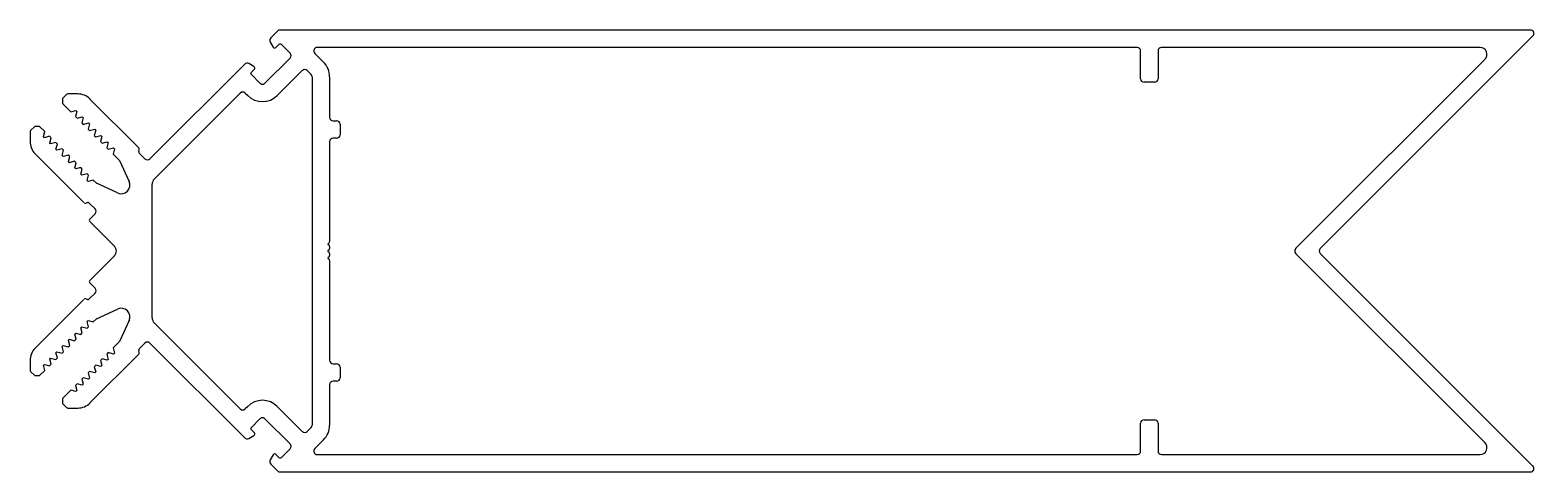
# Model space of a CAD drawing. Extents: x -112 to 104, y 4 to 68.
import ezdxf

# ---------------------------------------------------------------- set-up
doc = ezdxf.new("R2010")
doc.units = 0
doc.layers.get('0').update_dxf_attribs({"linetype": 'CONTINUOUS'})

msp = doc.modelspace()

# ---------------------------------------------------------------- linework, layer by layer
for p, q in [((-75.97, 67.86), (-77.03, 66.8)), ((103.92, 67.93), (-75.79, 67.93)), ((73.73, 36.53), (104.27, 67.08)), ((-77.11, 66.19), (-76.68, 65.46)), ((-76.29, 65.41), (-75.86, 65.84)), ((-75.51, 65.84), (-74.27, 64.6)), ((47.42, 65.43), (-70.36, 65.43)), ((47.92, 60.93), (47.92, 64.93)), ((50.42, 64.93), (50.42, 60.93)), ((96.68, 65.43), (50.92, 65.43)), ((-80.78, 63.04), (-94.41, 49.42)), ((-79.45, 62.7), (-80.18, 63.12)), ((-74.27, 63.89), (-77.88, 60.29)), ((-70.71, 64.58), (-69.46, 63.32)), ((70.19, 36.53), (97.38, 63.72)), ((-79.82, 61.88), (-79.4, 62.3)), ((-78.59, 60.29), (-79.82, 61.52)), ((-76.11, 58.52), (-72.51, 62.12)), ((-71.8, 62.12), (-71.23, 61.55)), ((-71.08, 61.2), (-71.08, 11.16)), ((-68.58, 61.2), (-68.58, 55.39)), ((-106.36, 58.67), (-106.96, 58.08)), ((-104.77, 58.75), (-106.19, 58.75)), ((-93.79, 46.5), (-81.42, 58.87)), ((-80.71, 58.87), (-80.35, 58.52)), ((49.92, 60.43), (48.42, 60.43)), ((-106.96, 58.08), (-106.96, 57.37)), ((-106.96, 57.37), (-105.77, 56.18)), ((-105.77, 56.18), (-105.03, 56.38)), ((-104.88, 56.24), (-105.08, 55.5)), ((-105.03, 56.38), (-104.88, 56.24)), ((-95.99, 51), (-103.01, 58.01)), ((-110.95, 54.09), (-111.54, 53.49)), ((-110.24, 54.09), (-110.95, 54.09)), ((-109.5, 53.35), (-110.24, 54.09)), ((-105.08, 55.5), (-104.87, 55.28)), ((-104.87, 55.28), (-104.13, 55.48)), ((-103.99, 55.34), (-104.19, 54.6)), ((-104.19, 54.6), (-103.97, 54.38)), ((-104.13, 55.48), (-103.99, 55.34)), ((-103.97, 54.38), (-103.23, 54.58)), ((-103.09, 54.44), (-103.29, 53.7)), ((-103.23, 54.58), (-103.09, 54.44)), ((-68.08, 54.89), (-67.58, 54.89)), ((-67.08, 54.39), (-67.08, 52.89)), ((-111.62, 53.32), (-111.62, 51.91)), ((-109.7, 52.61), (-109.5, 53.35)), ((-109.55, 52.46), (-109.7, 52.61)), ((-108.81, 52.66), (-109.55, 52.46)), ((-108.6, 52.45), (-108.81, 52.66)), ((-108.8, 51.71), (-108.6, 52.45)), ((-103.29, 53.7), (-103.07, 53.48)), ((-103.07, 53.48), (-102.33, 53.69)), ((-102.19, 53.54), (-102.39, 52.8)), ((-102.39, 52.8), (-102.17, 52.59)), ((-102.33, 53.69), (-102.19, 53.54)), ((-102.17, 52.59), (-101.44, 52.79)), ((-101.29, 52.64), (-101.49, 51.9)), ((-101.49, 51.9), (-101.28, 51.69)), ((-101.44, 52.79), (-101.29, 52.64)), ((-101.28, 51.69), (-100.54, 51.89)), ((-100.54, 51.89), (-100.39, 51.75)), ((-68.58, 51.89), (-68.58, 37.53)), ((-67.58, 52.39), (-68.08, 52.39)), ((-110.88, 50.14), (-103.87, 43.13)), ((-108.66, 51.57), (-108.8, 51.71)), ((-107.92, 51.77), (-108.66, 51.57)), ((-107.7, 51.55), (-107.92, 51.77)), ((-107.9, 50.81), (-107.7, 51.55)), ((-107.76, 50.67), (-107.9, 50.81)), ((-107.02, 50.87), (-107.76, 50.67)), ((-106.8, 50.65), (-107.02, 50.87)), ((-107, 49.91), (-106.8, 50.65)), ((-106.86, 49.77), (-107, 49.91)), ((-106.12, 49.97), (-106.86, 49.77)), ((-105.9, 49.75), (-106.12, 49.97)), ((-106.11, 49.02), (-105.9, 49.75)), ((-100.39, 51.75), (-100.59, 51.01)), ((-100.59, 51.01), (-100.38, 50.79)), ((-100.38, 50.79), (-99.64, 50.99)), ((-99.5, 50.85), (-99.7, 50.11)), ((-99.7, 50.11), (-98.84, 49.25)), ((-99.64, 50.99), (-99.5, 50.85)), ((-96, 50.48), (-95.93, 50.76)), ((-95.11, 49.42), (-95.94, 50.24)), ((-105.96, 48.87), (-106.11, 49.02)), ((-105.22, 49.07), (-105.96, 48.87)), ((-105.01, 48.86), (-105.22, 49.07)), ((-105.21, 48.12), (-105.01, 48.86)), ((-105.06, 47.97), (-105.21, 48.12)), ((-104.32, 48.17), (-105.06, 47.97)), ((-104.11, 47.96), (-104.32, 48.17)), ((-104.31, 47.22), (-104.11, 47.96)), ((-98.79, 49.18), (-97.39, 46.18)), ((-104.17, 47.08), (-104.31, 47.22)), ((-103.43, 47.28), (-104.17, 47.08)), ((-103.21, 47.06), (-103.43, 47.28)), ((-103.41, 46.32), (-103.21, 47.06)), ((-103.27, 46.18), (-103.41, 46.32)), ((-102.53, 46.38), (-103.27, 46.18)), ((-102.12, 45.97), (-102.53, 46.38)), ((-99.05, 44.52), (-102.05, 45.92)), ((-94.08, 26.57), (-94.08, 45.79)), ((-103.63, 43.06), (-103.35, 43.14)), ((-103.11, 43.07), (-102.28, 42.25)), ((-102.28, 41.54), (-103.05, 40.77)), ((-103.05, 40.42), (-99.51, 36.89)), ((-68.65, 37.36), (-68.83, 37.18)), ((-68.83, 37.17), (-68.65, 37)), ((-68.58, 36.83), (-68.58, 36.53)), ((-99.51, 35.47), (-103.05, 31.94)), ((-68.65, 36.36), (-68.83, 36.18)), ((-68.83, 36.17), (-68.65, 36)), ((-68.65, 35.36), (-68.83, 35.18)), ((-68.83, 35.17), (-68.65, 35)), ((-68.58, 35.83), (-68.58, 35.53)), ((-68.58, 34.83), (-68.58, 20.47)), ((97.38, 8.64), (70.19, 35.83)), ((104.27, 5.28), (73.73, 35.83)), ((-103.05, 31.58), (-102.28, 30.82)), ((-103.87, 29.23), (-110.88, 22.22)), ((-103.35, 29.22), (-103.63, 29.3)), ((-102.28, 30.11), (-103.11, 29.29)), ((-103.41, 26.04), (-103.27, 26.18)), ((-103.21, 25.3), (-103.41, 26.04)), ((-103.27, 26.18), (-102.53, 25.98)), ((-102.53, 25.98), (-102.12, 26.39)), ((-102.05, 26.44), (-99.05, 27.84)), ((-97.39, 26.18), (-98.79, 23.18)), ((-105.21, 24.24), (-105.06, 24.38)), ((-105.01, 23.5), (-105.21, 24.24)), ((-105.06, 24.38), (-104.32, 24.18)), ((-104.32, 24.18), (-104.11, 24.4)), ((-104.31, 25.14), (-104.17, 25.28)), ((-104.11, 24.4), (-104.31, 25.14)), ((-104.17, 25.28), (-103.43, 25.08)), ((-103.43, 25.08), (-103.21, 25.3)), ((-81.42, 13.49), (-93.79, 25.86)), ((-107.9, 21.55), (-107.76, 21.69)), ((-107.76, 21.69), (-107.02, 21.49)), ((-107.02, 21.49), (-106.8, 21.7)), ((-107, 22.44), (-106.86, 22.59)), ((-106.8, 21.7), (-107, 22.44)), ((-106.86, 22.59), (-106.12, 22.39)), ((-106.12, 22.39), (-105.9, 22.6)), ((-106.11, 23.34), (-105.96, 23.49)), ((-105.9, 22.6), (-106.11, 23.34)), ((-105.96, 23.49), (-105.22, 23.28)), ((-105.22, 23.28), (-105.01, 23.5)), ((-98.84, 23.11), (-99.7, 22.25)), ((-99.7, 22.25), (-99.5, 21.51)), ((-95.93, 21.6), (-96, 21.88)), ((-95.94, 22.12), (-95.11, 22.94)), ((-94.41, 22.94), (-80.78, 9.32)), ((-111.62, 20.45), (-111.62, 19.04)), ((-109.7, 19.75), (-109.55, 19.89)), ((-109.5, 19.01), (-109.7, 19.75)), ((-109.55, 19.89), (-108.81, 19.69)), ((-108.81, 19.69), (-108.6, 19.91)), ((-108.8, 20.65), (-108.66, 20.79)), ((-108.6, 19.91), (-108.8, 20.65)), ((-108.66, 20.79), (-107.92, 20.59)), ((-107.92, 20.59), (-107.7, 20.81)), ((-107.7, 20.81), (-107.9, 21.55)), ((-103.01, 14.34), (-95.99, 21.35)), ((-102.17, 19.77), (-102.39, 19.55)), ((-102.39, 19.55), (-102.19, 18.82)), ((-101.44, 19.57), (-102.17, 19.77)), ((-101.28, 20.67), (-101.49, 20.45)), ((-101.49, 20.45), (-101.29, 19.71)), ((-101.29, 19.71), (-101.44, 19.57)), ((-100.54, 20.47), (-101.28, 20.67)), ((-100.38, 21.57), (-100.59, 21.35)), ((-100.59, 21.35), (-100.39, 20.61)), ((-100.39, 20.61), (-100.54, 20.47)), ((-99.64, 21.37), (-100.38, 21.57)), ((-99.5, 21.51), (-99.64, 21.37)), ((-68.08, 19.97), (-67.58, 19.97)), ((-67.08, 19.47), (-67.08, 17.97)), ((-111.54, 18.86), (-110.95, 18.27)), ((-110.95, 18.27), (-110.24, 18.27)), ((-110.24, 18.27), (-109.5, 19.01)), ((-103.97, 17.97), (-104.19, 17.76)), ((-104.19, 17.76), (-103.99, 17.02)), ((-103.23, 17.77), (-103.97, 17.97)), ((-103.07, 18.87), (-103.29, 18.66)), ((-103.29, 18.66), (-103.09, 17.92)), ((-103.09, 17.92), (-103.23, 17.77)), ((-102.33, 18.67), (-103.07, 18.87)), ((-102.19, 18.82), (-102.33, 18.67)), ((-67.58, 17.47), (-68.08, 17.47)), ((-105.77, 16.18), (-106.96, 14.99)), ((-105.03, 15.98), (-105.77, 16.18)), ((-104.87, 17.08), (-105.08, 16.86)), ((-105.08, 16.86), (-104.88, 16.12)), ((-104.88, 16.12), (-105.03, 15.98)), ((-104.13, 16.88), (-104.87, 17.08)), ((-103.99, 17.02), (-104.13, 16.88)), ((-68.58, 16.97), (-68.58, 11.16)), ((-106.96, 14.99), (-106.96, 14.28)), ((-106.96, 14.28), (-106.36, 13.68)), ((-106.19, 13.61), (-104.77, 13.61)), ((-80.35, 13.84), (-80.71, 13.49)), ((-72.51, 10.23), (-76.11, 13.84)), ((-79.82, 10.83), (-78.59, 12.07)), ((-77.88, 12.07), (-74.27, 8.47)), ((-71.23, 10.8), (-71.8, 10.23)), ((47.92, 7.43), (47.92, 11.43)), ((48.42, 11.93), (49.92, 11.93)), ((50.42, 11.43), (50.42, 7.43)), ((-80.18, 9.24), (-79.45, 9.66)), ((-79.4, 10.05), (-79.82, 10.48)), ((-69.46, 9.04), (-70.71, 7.78)), ((-76.68, 6.9), (-77.11, 6.17)), ((-75.86, 6.52), (-76.29, 6.95)), ((-74.27, 7.76), (-75.51, 6.52)), ((-70.36, 6.93), (47.42, 6.93)), ((50.92, 6.93), (96.68, 6.93)), ((-77.03, 5.56), (-75.97, 4.5)), ((-75.79, 4.43), (103.92, 4.43))]:
    msp.add_line(p, q)
for centre, radius, start, end in [((-75.79, 67.68), 0.25, 90, 135), ((103.92, 67.43), 0.5, 315, 90), ((-76.67, 66.44), 0.5, 135, 210), ((-76.47, 65.59), 0.25, 210, 315), ((-75.69, 65.66), 0.25, 45, 135), ((-70.36, 64.93), 0.5, 90, 225), ((47.42, 64.93), 0.5, 0, 90.0017), ((50.92, 64.93), 0.5, 90.0017, 180), ((96.68, 64.43), 1, 315, 90), ((-80.43, 62.69), 0.5, 60, 135), ((-79.57, 62.48), 0.25, 315, 60), ((-74.63, 64.25), 0.5, 315, 45), ((-71.58, 61.2), 3, 0, 45), ((-79.65, 61.7), 0.25, 135, 225), ((-72.15, 61.77), 0.5, 45, 135), ((-71.58, 61.2), 0.5, 0, 45), ((48.42, 60.93), 0.5, 180, 270), ((49.92, 60.93), 0.5, 270, 0), ((-106.19, 58.5), 0.25, 90, 135), ((-104.77, 56.25), 2.5, 45, 90), ((-81.06, 58.52), 0.5, 45, 135), ((-78.23, 60.64), 3, 225, 315), ((-78.23, 60.64), 0.5, 225, 315), ((-68.08, 55.39), 0.5, 180, 270), ((-67.58, 54.39), 0.5, 0, 90), ((-111.37, 53.32), 0.25, 135, 180), ((-109.12, 51.91), 2.5, 180, 225), ((-68.08, 51.89), 0.5, 90, 180), ((-67.58, 52.89), 0.5, 270, 0), ((-95.76, 50.42), 0.25, 165, 225), ((-96.17, 50.83), 0.25, 345, 45), ((-99.01, 49.07), 0.25, 25, 45), ((-94.76, 49.77), 0.5, 225, 315), ((-101.94, 46.14), 0.25, 225, 245), ((-98.52, 45.65), 1.25, 245, 25), ((-93.08, 45.79), 1, 135, 180), ((-103.69, 43.3), 0.25, 225, 285), ((-103.29, 42.89), 0.25, 45, 105), ((-102.64, 41.89), 0.5, 315, 45), ((-102.87, 40.6), 0.25, 135, 225), ((-100.22, 36.18), 1, 315, 45), ((-68.82, 37.18), 0.008, 135, 225), ((-68.83, 37.53), 0.25, 315, 360), ((-68.83, 36.83), 0.25, 0, 45), ((-68.82, 36.18), 0.008, 135, 225), ((-68.82, 35.18), 0.008, 135, 225), ((-68.83, 36.53), 0.25, 315, 360), ((-68.83, 35.83), 0.25, 0, 45), ((-68.83, 35.53), 0.25, 315, 0), ((-68.83, 34.83), 0.25, 0, 45), ((70.55, 36.18), 0.5, 135, 225), ((74.08, 36.18), 0.5, 135, 225), ((-102.87, 31.76), 0.25, 135, 225), ((-102.64, 30.47), 0.5, 315, 45), ((-103.69, 29.06), 0.25, 75, 135), ((-103.29, 29.46), 0.25, 255, 315), ((-101.94, 26.21), 0.25, 115, 135), ((-98.52, 26.7), 1.25, 335, 115), ((-93.08, 26.57), 1, 180, 225), ((-109.12, 20.45), 2.5, 135, 180), ((-99.01, 23.29), 0.25, 315, 335), ((-95.76, 21.94), 0.25, 135, 195), ((-94.76, 22.59), 0.5, 45, 135), ((-96.17, 21.53), 0.25, 315, 15), ((-68.08, 20.47), 0.5, 180, 270), ((-67.58, 19.47), 0.5, 0, 90), ((-111.37, 19.04), 0.25, 180, 225), ((-68.08, 16.97), 0.5, 90, 180), ((-67.58, 17.97), 0.5, 270, 0), ((-106.19, 13.86), 0.25, 225, 270), ((-104.77, 16.11), 2.5, 270, 315), ((-81.06, 13.84), 0.5, 225, 315), ((-78.23, 11.72), 3, 45, 135), ((-79.65, 10.66), 0.25, 135, 225), ((-78.23, 11.72), 0.5, 45, 135), ((-71.58, 11.16), 0.5, 315, 0), ((-71.58, 11.16), 3, 315, 0), ((48.42, 11.43), 0.5, 90, 180), ((49.92, 11.43), 0.5, 0, 90), ((-80.43, 9.67), 0.5, 225, 300), ((-79.57, 9.88), 0.25, 300, 45), ((-72.15, 10.59), 0.5, 225, 315), ((-76.47, 6.77), 0.25, 45, 150), ((-75.69, 6.7), 0.25, 225, 315), ((-74.63, 8.11), 0.5, 315, 45), ((-70.36, 7.43), 0.5, 135, 270), ((47.42, 7.43), 0.5, 270, 0), ((50.92, 7.43), 0.5, 180, 270.0002), ((96.68, 7.93), 1, 270.0002, 45), ((-76.67, 5.92), 0.5, 150, 225), ((-75.79, 4.68), 0.25, 225, 270), ((103.92, 4.93), 0.5, 270, 45)]:
    msp.add_arc(centre, radius, start, end)

doc.saveas('drawing.dxf')
